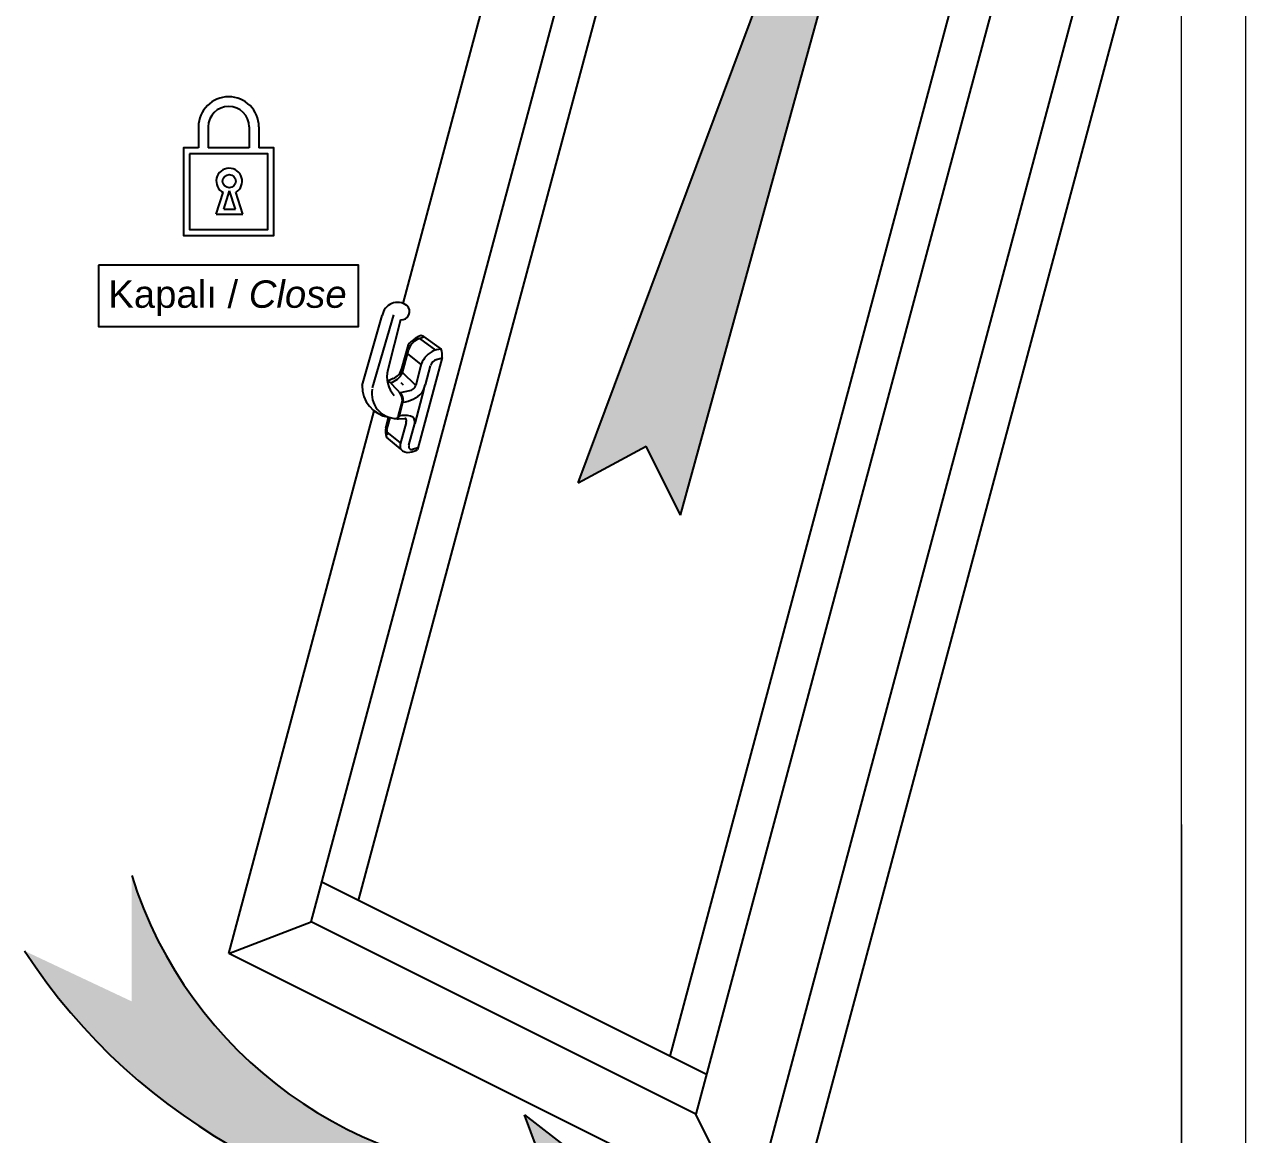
# Model space of a CAD drawing. Header units: millimetres. Extents: x 221 to 2771, y 196 to 840.
# Drawn here: x 882.3 to 971.5, y 307.6 to 388.7 of the extents above; entities that cross this region are included whole.
import ezdxf

# ---------------------------------------------------------------- set-up
doc = ezdxf.new("R2010")
doc.units = ezdxf.units.MM
doc.styles.get("Standard").update_dxf_attribs({"font": 'arial.ttf'})

# ---------------------------------------------------------------- blocks, each defined once
blk = doc.blocks.new('K-2-A')
at = {"color": 0}
for p, q in [((-1730.8, -8345.5), (-1522.6, -7568.3)), ((-1820.2, -8947.2), (-1479.1, -7674)), ((-1774.1, -8926.5), (-1454, -7731.9)), ((-1012.9, -7816.2), (-1391, -9227.3)), ((-973.5, -7836.4), (-1343.1, -9215.9)), ((-1105.1, -7862.5), (-1445.9, -9134.4)), ((-1151.2, -7883.3), (-1471.3, -9077.9)), ((-1770.7, -8425.2), (-1751.1, -8357.3)), ((-1760.7, -8427.7), (-1740, -8356.4)), ((-1733.5, -8361.3), (-1745.6, -8410)), ((-1725.9, -8385.6), (-1732.3, -8408.7)), ((-1714.5, -8379.4), (-1710.9, -8377.8)), ((-1699.1, -8390.9), (-1714.5, -8379.4)), ((-1711, -8377.7), (-1693.9, -8390)), ((-1731.6, -8412.6), (-1725.3, -8389.9)), ((-1713.2, -8404.7), (-1726.5, -8394)), ((-1692.9, -8398.2), (-1716.8, -8487.5)), ((-1698.2, -8400), (-1692.9, -8398.4)), ((-1718.6, -8425.3), (-1731.6, -8412.6)), ((-1713.8, -8406.9), (-1718.6, -8425.3)), ((-1709.2, -8424.8), (-1704.2, -8406)), ((-1740.5, -8418.5), (-1746.2, -8421.4)), ((-1742.8, -8423), (-1732.6, -8433.7)), ((-1730.6, -8424.9), (-1732.7, -8422.7)), ((-1724.6, -8430.4), (-1733.7, -8432.5)), ((-1710.6, -8428.8), (-1719.5, -8462.3)), ((-1735.2, -8454.4), (-1731.4, -8440.3)), ((-1730.7, -8439.6), (-1735.1, -8456)), ((-1900.3, -8977.9), (-1758.9, -8450)), ((-1747.8, -8466.5), (-1745, -8456.1)), ((-1746.6, -8468.6), (-1743.4, -8456.6)), ((-1735.3, -8457.6), (-1729.2, -8457.3)), ((-1733.3, -8481.1), (-1746.8, -8470.4)), ((-1728, -8461.4), (-1733.6, -8482.5)), ((-1725.2, -8483.5), (-1719.5, -8462.3)), ((-1733.3, -8487), (-1746.9, -8475.7)), ((-1716.4, -8485.9), (-1721.8, -8487.6)), ((-1435.5, -9095.7), (-1809.9, -8908.6)), ((-1900.3, -8977.9), (-1820.2, -8947.2)), ((-1445.9, -9134.4), (-1820.2, -8947.2)), ((-1399.2, -9228.4), (-1900.3, -8977.9)), ((-1399.3, -9228.2), (-1445.9, -9134.4))]:
    blk.add_line(p, q, dxfattribs=at)
for centre, radius, start, end in [((-1736.3, -8359.4), 15, 52.7871, 171.5945), ((-1732.5, -8353.4), 7.97, 263.1795, 48.2215), ((-1702.8, -8404.2), 29.6, 112.6899, 141.1267), ((-1713.4, -8380.4), 3.62, 48.1609, 103.2485), ((-1709.2, -8395.8), 17.2, 107.8352, 160.1343), ((-1693, -8411.5), 21.3, 141.3732, 167.5838), ((-1693, -8411), 21.1, 92.4587, 142.2446), ((-1695.3, -8408.8), 9.31, 107.8377, 162.4542), ((-1707.7, -8395.9), 15, 350.9978, 23.0368), ((-1720.6, -8417.2), 26, 163.9844, 223.5062), ((-1747.3, -8406.1), 17, 283.7382, 337.6184), ((-1746.2, -8405.4), 14.4, 293.3289, 346.6633), ((-1747, -8427.6), 6.21, 47.5105, 82.3819), ((-1740.1, -8425.9), 30.6, 178.7178, 260.6858), ((-1736.9, -8432.9), 24.5, 170.2801, 269.9979), ((-1741.9, -8440), 10.4, 358.3881, 44.152), ((-1740.5, -8439.5), 9.77, 359.0101, 36.3014), ((-1734.6, -8410.8), 30.9, 276.3442, 315.1928), ((-1725.6, -8423), 7.39, 277.9881, 342.6415), ((-1735.8, -8417.6), 27.5, 326.9254, 344.8784), ((-1741.2, -8453.1), 6.1, 315.0569, 347.817), ((-1737.1, -8455.3), 2.18, 277.0664, 340.7838), ((-1736, -8456.4), 1.36, 228.8686, 298.0319), ((-1729.3, -8479.6), 25.2, 77.0342, 102.7523), ((-1729.1, -8458.7), 1.38, 19.3484, 94.2982), ((-1733.8, -8459.5), 6.15, 342.1651, 11.623), ((-1725.2, -8460.8), 5.93, 345.0792, 74.28), ((-1731.6, -8469.5), 16.5, 169.3825, 202.0103), ((-1739.3, -8470.4), 7.51, 166.4554, 201.5888), ((-1725.9, -8484.2), 7.89, 167.1052, 200.4376), ((-1722.4, -8484.7), 3.02, 157.3493, 281.7077), ((-1726, -8480.9), 9.54, 219.8388, 280.6142), ((-1731.1, -8460.3), 30.8, 282.8344, 297.6659)]:
    blk.add_arc(centre, radius, start, end, dxfattribs=at)
blk = doc.blocks.new('kilit,')
at = {"color": 7}
for p, q in [((4560.268, -947.962), (4560.268, -949.478)), ((4560.976, -947.962), (4560.976, -949.478)), ((4563.969, -947.962), (4563.969, -949.478)), ((4564.677, -947.962), (4564.677, -949.478)), ((4562.12, -953.953), (4562.542, -952.629)), ((4562.965, -953.953), (4562.542, -952.629)), ((4561.57, -954.319), (4562.07, -952.753)), ((4563.515, -954.319), (4563.006, -952.724)), ((4561.57, -954.319), (4563.515, -954.319)), ((4562.12, -953.953), (4562.965, -953.953))]:
    blk.add_line(p, q, dxfattribs=at)
for points in [[(4560.268, -949.478), (4559.17, -949.478), (4559.17, -955.889), (4565.775, -955.889), (4565.775, -949.478), (4564.677, -949.478)], [(4563.969, -949.478), (4560.976, -949.478)]]:
    blk.add_lwpolyline(points, dxfattribs=at)
blk.add_lwpolyline([(4559.62, -949.928), (4559.62, -955.439), (4565.325, -955.439), (4565.325, -949.928)], close=True, dxfattribs=at)
blk.add_circle((4562.513, -951.919), 0.48, dxfattribs=at)
for centre, radius, start, end in [((4562.473, -947.962), 2.204, 0, 180), ((4562.473, -947.962), 1.497, 0, 180), ((4562.513, -951.919), 0.944, 301.491, 242.02401)]:
    blk.add_arc(centre, radius, start, end, dxfattribs=at)
blk = doc.blocks.new('OK-1')
blk.add_hatch(color=32).paths.add_polyline_path([(-6684.7, -2865.6), (-6658.2, -2921.3), (-6641, -2769.6), (-6784.3, -2822.3), (-6723.8, -2834.8), (-7156.1, -3280.5), (-7081.2, -3274.2), (-7077.4, -3349.2)])
at = {"color": 1}
for p, q in [((-6784.3, -2822.3), (-6641, -2769.6)), ((-6658.2, -2921.3), (-6641, -2769.6)), ((-6723.8, -2834.8), (-6784.3, -2822.3)), ((-6684.7, -2865.6), (-6658.2, -2921.3))]:
    blk.add_line(p, q, dxfattribs=at)
at = {"color": 32}
for p, q in [((-7156.1, -3280.5), (-6723.8, -2834.8)), ((-7077.4, -3349.2), (-6684.7, -2865.6)), ((-7156.1, -3280.5), (-7081.2, -3274.2)), ((-7077.4, -3349.2), (-7081.2, -3274.2))]:
    blk.add_line(p, q, dxfattribs=at)
blk = doc.blocks.new('OK-2')
blk.add_hatch(color=32).paths.add_polyline_path([(-7101.8, -2570.6), (-7222.7, -2477.4), (-7201.1, -2535.2, -0.333472), (-7604.8, -2244.4), (-7604.7, -2367), (-7709.2, -2317.8, 0.258738), (-7206.2, -2584.7), (-7239.3, -2636.9)])
at = {"color": 32}
for p, q in [((-7201.1, -2535.2), (-7222.7, -2477.4)), ((-7222.7, -2477.4), (-7101.8, -2570.6)), ((-7239.3, -2636.9), (-7101.8, -2570.6)), ((-7206.2, -2584.7), (-7239.3, -2636.9))]:
    blk.add_line(p, q, dxfattribs=at)
for centre, radius, start, end in [((-7209.2, -2120.8), 414.5, 197.3535, 271.122), ((-7217, -1997.8), 587, 213.0307, 271.0565)]:
    blk.add_arc(centre, radius, start, end, dxfattribs=at)

msp = doc.modelspace()

# ---------------------------------------------------------------- linework, layer by layer
at = {"color": 8, "linetype": 'Continuous', "lineweight": 15}
for p, q in [((966.75, 406.499), (966.75, 290.652)), ((971.455, 399.645), (971.455, 309.43)), ((966.774, 330.281), (966.774, 288.564)), ((966.75, 314.811), (966.75, 310.687)), ((966.774, 314.811), (966.774, 310.687)), ((971.455, 314.811), (971.455, 291.243))]:
    msp.add_line(p, q, dxfattribs=at)
at = {"color": 32}
msp.add_lwpolyline([(887.744, 371.097), (887.744, 366.615), (906.706, 366.615), (906.706, 371.097)], close=True, dxfattribs=at)

# ---------------------------------------------------------------- block references
at = {"color": 7, "xscale": 0.075, "yscale": 0.075, "zscale": 0.075}
for name, p in [('K-2-A', (1039.787, 994.215)), ('OK-2', (1460.527, 494.89))]:
    msp.add_blockref(name, p, dxfattribs=at)
at = {"color": 7, "xscale": 0.075, "yscale": 0.075, "zscale": 0.075, "rotation": 23.68400733724046}
msp.add_blockref('OK-1', (1315.424, 796.119), dxfattribs=at)
at = {"color": 6}
msp.add_blockref('kilit,', (-3665.228, 1329.148), dxfattribs=at)

# ---------------------------------------------------------------- texts
at = {"insert": (888.46, 369.989), "char_height": 2, "width": 57.15628, "attachment_point": 1}
msp.add_mtext('{{\\C7;Kapalı / \\fArial|b0|i1|c0|p0;Close}}', dxfattribs=at)

doc.saveas('drawing.dxf')
